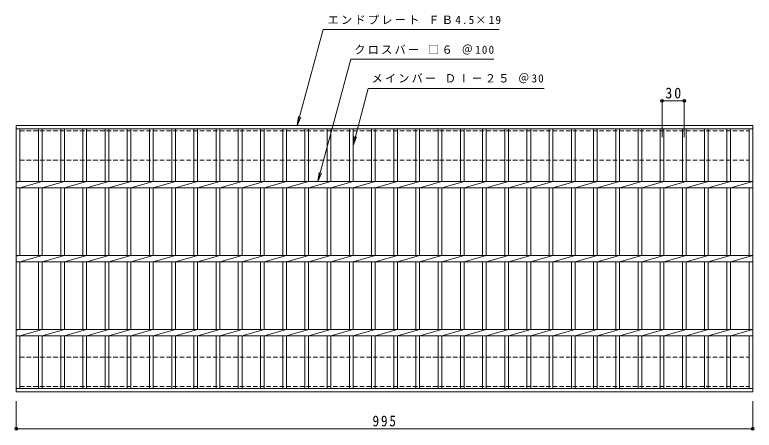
# Model space of a CAD drawing. Units: millimetres, scale not verified. Extents: x -726 to 809, y -686 to 562.
# Drawn here: x -726 to 273, y 1 to 562 of the extents above; entities that cross this region are included whole.
import ezdxf

# ---------------------------------------------------------------- set-up
doc = ezdxf.new("R2010")
doc.units = ezdxf.units.MM
doc.header["$LTSCALE"] = 5
doc.header["$PDMODE"] = 32
doc.header["$PDSIZE"] = 4
doc.linetypes.add('DASHED1', pattern=[1.8, 1.2, -0.6])
for name, color, linetype, lineweight in [('B-1', 2, 'Continuous', 9), ('B-2', 3, 'Continuous', 9), ('B-4', 7, 'Continuous', 9)]:
    doc.layers.add(name, color=color, linetype=linetype, lineweight=lineweight)
doc.styles.add('ＭＳ ゴシック', font='')
doc.styles.get('ＭＳ ゴシック').set_extended_font_data('MS Gothic')

msp = doc.modelspace()

# ---------------------------------------------------------------- linework, layer by layer
at = {"layer": 'B-1', "linetype": 'DASHED1'}
for p, q in [((-718.542, 365.618), (-718.542, 405.618)), ((-718.542, 365.618), (266.458, 365.618)), ((-718.542, 99.618), (-718.542, 59.618)), ((-718.542, 99.618), (266.458, 99.618))]:
    msp.add_line(p, q, dxfattribs=at)
for points in [[(-718.542, 405.618), (266.458, 405.618), (266.458, 365.618)], [(-718.542, 59.618), (266.458, 59.618), (266.458, 99.618)]]:
    msp.add_lwpolyline(points, dxfattribs=at)
at = {"layer": 'B-2'}
for p, q in [((-723.542, 412.618), (271.458, 412.618)), ((-723.542, 52.618), (-723.542, 412.618)), ((271.458, 412.618), (271.458, 52.618)), ((-723.542, 408.118), (271.458, 408.118)), ((-718.542, 336.857), (-718.542, 408.118)), ((-693.542, 408.118), (-693.542, 336.857)), ((-688.542, 408.118), (-688.542, 336.857)), ((-663.542, 408.118), (-663.542, 336.857)), ((-658.542, 408.118), (-658.542, 336.857)), ((-633.542, 408.118), (-633.542, 336.857)), ((-628.542, 408.118), (-628.542, 336.857)), ((-603.542, 408.118), (-603.542, 336.857)), ((-598.542, 408.118), (-598.542, 336.857)), ((-573.542, 408.118), (-573.542, 336.857)), ((-568.542, 408.118), (-568.542, 336.857)), ((-543.541, 408.118), (-543.541, 336.857)), ((-538.542, 408.118), (-538.542, 336.857)), ((-513.542, 408.118), (-513.542, 336.857)), ((-508.542, 408.118), (-508.542, 336.857)), ((-483.542, 408.118), (-483.542, 336.857)), ((-478.542, 408.118), (-478.542, 336.857)), ((-453.542, 408.118), (-453.542, 336.857)), ((-448.542, 408.118), (-448.542, 336.857)), ((-423.542, 408.118), (-423.542, 336.857)), ((-418.542, 408.118), (-418.542, 336.857)), ((-393.542, 408.118), (-393.542, 336.857)), ((-388.542, 408.118), (-388.542, 336.857)), ((-363.542, 408.118), (-363.542, 336.857)), ((-358.542, 408.118), (-358.542, 336.857)), ((-333.542, 408.118), (-333.542, 336.857)), ((-328.542, 408.118), (-328.542, 336.857)), ((-303.542, 408.118), (-303.542, 336.857)), ((-298.542, 408.118), (-298.542, 336.857)), ((-273.541, 408.118), (-273.541, 336.857)), ((-268.542, 408.118), (-268.542, 336.857)), ((-243.541, 408.118), (-243.541, 336.857)), ((-238.541, 408.118), (-238.541, 336.857)), ((-213.541, 408.118), (-213.541, 336.857)), ((-208.541, 408.118), (-208.541, 336.857)), ((-183.541, 408.118), (-183.541, 336.857)), ((-178.541, 408.118), (-178.541, 336.857)), ((-153.54, 408.118), (-153.54, 336.857)), ((-148.541, 408.118), (-148.541, 336.857)), ((-123.54, 408.118), (-123.54, 336.857)), ((-118.541, 408.118), (-118.541, 336.857)), ((-93.54, 408.118), (-93.54, 336.857)), ((-88.54, 408.118), (-88.54, 336.857)), ((-63.54, 408.118), (-63.54, 336.857)), ((-58.54, 408.118), (-58.54, 336.857)), ((-33.54, 408.118), (-33.54, 336.857)), ((-28.54, 408.118), (-28.54, 336.857)), ((-3.539, 408.118), (-3.539, 336.857)), ((1.46, 408.118), (1.46, 336.857)), ((26.461, 408.118), (26.461, 336.857)), ((31.461, 408.118), (31.461, 336.857)), ((56.461, 408.118), (56.461, 336.857)), ((61.461, 408.118), (61.461, 336.857)), ((86.461, 408.118), (86.461, 336.857)), ((91.461, 408.118), (91.461, 336.857)), ((116.462, 408.118), (116.462, 336.857)), ((121.461, 408.118), (121.461, 336.857)), ((146.462, 408.118), (146.462, 336.857)), ((151.462, 408.118), (151.462, 336.857)), ((176.462, 408.118), (176.462, 336.857)), ((181.462, 408.118), (181.462, 336.857)), ((206.462, 408.118), (206.462, 336.857)), ((211.462, 408.118), (211.462, 336.857)), ((236.458, 408.118), (236.458, 336.857)), ((241.458, 408.118), (241.458, 336.857)), ((266.458, 408.118), (266.458, 336.857)), ((-723.542, 336.857), (271.458, 336.857)), ((-718.542, 336.857), (-723.542, 335.857)), ((-688.542, 336.857), (-718.542, 328.378)), ((-658.542, 336.857), (-688.542, 328.378)), ((-628.542, 336.857), (-658.542, 328.378)), ((-598.542, 336.857), (-628.542, 328.378)), ((-568.542, 336.857), (-598.542, 328.378)), ((-538.542, 336.857), (-568.542, 328.378)), ((-508.542, 336.857), (-538.542, 328.378)), ((-478.542, 336.857), (-508.542, 328.378)), ((-448.542, 336.857), (-478.542, 328.378)), ((-418.542, 336.857), (-448.542, 328.378)), ((-388.542, 336.857), (-418.542, 328.378)), ((-358.542, 336.857), (-388.542, 328.378)), ((-328.542, 336.857), (-358.542, 328.378)), ((-298.542, 336.857), (-328.542, 328.378)), ((-268.542, 336.857), (-298.542, 328.378)), ((-238.541, 336.857), (-268.542, 328.378)), ((-208.541, 336.857), (-238.541, 328.378)), ((-178.541, 336.857), (-208.541, 328.378)), ((-148.541, 336.857), (-178.541, 328.378)), ((-118.541, 336.857), (-148.541, 328.378)), ((-88.54, 336.857), (-118.541, 328.378)), ((-58.54, 336.857), (-88.54, 328.378)), ((-28.54, 336.857), (-58.54, 328.378)), ((1.46, 336.857), (-28.54, 328.378)), ((31.461, 336.857), (1.46, 328.378)), ((61.461, 336.857), (31.461, 328.378)), ((91.461, 336.857), (61.461, 328.378)), ((121.461, 336.857), (91.461, 328.378)), ((151.462, 336.857), (121.461, 328.378)), ((181.462, 336.857), (151.462, 328.378)), ((211.462, 336.857), (181.462, 328.378)), ((241.458, 336.857), (211.458, 328.378)), ((271.458, 336.857), (241.458, 328.378)), ((-723.542, 328.378), (271.458, 328.378)), ((-718.542, 236.857), (-718.542, 328.378)), ((-693.542, 328.378), (-693.542, 236.857)), ((-688.542, 328.378), (-688.542, 236.857)), ((-663.542, 328.378), (-663.542, 236.857)), ((-658.542, 328.378), (-658.542, 236.857)), ((-633.542, 328.378), (-633.542, 236.857)), ((-628.542, 328.378), (-628.542, 236.857)), ((-603.542, 328.378), (-603.542, 236.857)), ((-598.542, 328.378), (-598.542, 236.857)), ((-573.542, 328.378), (-573.542, 236.857)), ((-568.542, 328.378), (-568.542, 236.857)), ((-543.541, 328.378), (-543.541, 236.857)), ((-538.542, 328.378), (-538.542, 236.857)), ((-513.542, 328.378), (-513.542, 236.857)), ((-508.542, 328.378), (-508.542, 236.857)), ((-483.542, 328.378), (-483.542, 236.857)), ((-478.542, 328.378), (-478.542, 236.857)), ((-453.542, 328.378), (-453.542, 236.857)), ((-448.542, 328.378), (-448.542, 236.857)), ((-423.542, 328.378), (-423.542, 236.857)), ((-418.542, 328.378), (-418.542, 236.857)), ((-393.542, 328.378), (-393.542, 236.857)), ((-388.542, 328.378), (-388.542, 236.857)), ((-363.542, 328.378), (-363.542, 236.857)), ((-358.542, 328.378), (-358.542, 236.857)), ((-333.542, 328.378), (-333.542, 236.857)), ((-328.542, 328.378), (-328.542, 236.857)), ((-303.542, 328.378), (-303.542, 236.857)), ((-298.542, 328.378), (-298.542, 236.857)), ((-273.541, 328.378), (-273.541, 236.857)), ((-268.542, 328.378), (-268.542, 236.857)), ((-243.541, 328.378), (-243.541, 236.857)), ((-238.541, 328.378), (-238.541, 236.857)), ((-213.541, 328.378), (-213.541, 236.857)), ((-208.541, 328.378), (-208.541, 236.857)), ((-183.541, 328.378), (-183.541, 236.857)), ((-178.541, 328.378), (-178.541, 236.857)), ((-153.54, 328.378), (-153.54, 236.857)), ((-148.541, 328.378), (-148.541, 236.857)), ((-123.54, 328.378), (-123.54, 236.857)), ((-118.541, 328.378), (-118.541, 236.857)), ((-93.54, 328.378), (-93.54, 236.857)), ((-88.54, 328.378), (-88.54, 236.857)), ((-63.54, 328.378), (-63.54, 236.857)), ((-58.54, 328.378), (-58.54, 236.857)), ((-33.54, 328.378), (-33.54, 236.857)), ((-28.54, 328.378), (-28.54, 236.857)), ((-3.539, 328.378), (-3.539, 236.857)), ((1.46, 328.378), (1.46, 236.857)), ((26.461, 328.378), (26.461, 236.857)), ((31.461, 328.378), (31.461, 236.857)), ((56.461, 328.378), (56.461, 236.857)), ((61.461, 328.378), (61.461, 236.857)), ((86.461, 328.378), (86.461, 236.857)), ((91.461, 328.378), (91.461, 236.857)), ((116.462, 328.378), (116.462, 236.857)), ((121.461, 328.378), (121.461, 236.857)), ((146.462, 328.378), (146.462, 236.857)), ((151.462, 328.378), (151.462, 236.857)), ((176.462, 328.378), (176.462, 236.857)), ((181.462, 328.378), (181.462, 236.857)), ((206.462, 328.378), (206.462, 236.857)), ((211.462, 328.378), (211.462, 236.857)), ((236.458, 328.378), (236.458, 236.857)), ((241.458, 328.378), (241.458, 236.857)), ((266.458, 328.378), (266.458, 236.857)), ((-723.542, 236.857), (271.458, 236.857)), ((-718.542, 236.857), (-723.542, 235.857)), ((-688.542, 236.857), (-718.542, 228.378)), ((-658.542, 236.857), (-688.542, 228.378)), ((-628.542, 236.857), (-658.542, 228.378)), ((-598.542, 236.857), (-628.542, 228.378)), ((-568.542, 236.857), (-598.542, 228.378)), ((-538.542, 236.857), (-568.542, 228.378)), ((-508.542, 236.857), (-538.542, 228.378)), ((-478.542, 236.857), (-508.542, 228.378)), ((-448.542, 236.857), (-478.542, 228.378)), ((-418.542, 236.857), (-448.542, 228.378)), ((-388.542, 236.857), (-418.542, 228.378)), ((-358.542, 236.857), (-388.542, 228.378)), ((-328.542, 236.857), (-358.542, 228.378)), ((-298.542, 236.857), (-328.542, 228.378)), ((-268.542, 236.857), (-298.542, 228.378)), ((-238.541, 236.857), (-268.542, 228.378)), ((-208.541, 236.857), (-238.541, 228.378)), ((-178.541, 236.857), (-208.541, 228.378)), ((-148.541, 236.857), (-178.541, 228.378)), ((-118.541, 236.857), (-148.541, 228.378)), ((-88.54, 236.857), (-118.541, 228.378)), ((-58.54, 236.857), (-88.54, 228.378)), ((-28.54, 236.857), (-58.54, 228.378)), ((1.46, 236.857), (-28.54, 228.378)), ((31.461, 236.857), (1.46, 228.378)), ((61.461, 236.857), (31.461, 228.378)), ((91.461, 236.857), (61.461, 228.378)), ((121.461, 236.857), (91.461, 228.378)), ((151.462, 236.857), (121.461, 228.378)), ((181.462, 236.857), (151.462, 228.378)), ((211.462, 236.857), (181.462, 228.378)), ((241.458, 236.857), (211.458, 228.378)), ((271.458, 236.857), (241.458, 228.378)), ((-723.542, 228.378), (271.458, 228.378)), ((-718.542, 136.857), (-718.542, 228.378)), ((-693.542, 228.378), (-693.542, 136.857)), ((-688.542, 228.378), (-688.542, 136.857)), ((-663.542, 228.378), (-663.542, 136.857)), ((-658.542, 228.378), (-658.542, 136.857)), ((-633.542, 228.378), (-633.542, 136.857)), ((-628.542, 228.378), (-628.542, 136.857)), ((-603.542, 228.378), (-603.542, 136.857)), ((-598.542, 228.378), (-598.542, 136.857)), ((-573.542, 228.378), (-573.542, 136.857)), ((-568.542, 228.378), (-568.542, 136.857)), ((-543.541, 228.378), (-543.541, 136.857)), ((-538.542, 228.378), (-538.542, 136.857)), ((-513.542, 228.378), (-513.542, 136.857)), ((-508.542, 228.378), (-508.542, 136.857)), ((-483.542, 228.378), (-483.542, 136.857)), ((-478.542, 228.378), (-478.542, 136.857)), ((-453.542, 228.378), (-453.542, 136.857)), ((-448.542, 228.378), (-448.542, 136.857)), ((-423.542, 228.378), (-423.542, 136.857)), ((-418.542, 228.378), (-418.542, 136.857)), ((-393.542, 228.378), (-393.542, 136.857)), ((-388.542, 228.378), (-388.542, 136.857)), ((-363.542, 228.378), (-363.542, 136.857)), ((-358.542, 228.378), (-358.542, 136.857)), ((-333.542, 228.378), (-333.542, 136.857)), ((-328.542, 228.378), (-328.542, 136.857)), ((-303.542, 228.378), (-303.542, 136.857)), ((-298.542, 228.378), (-298.542, 136.857)), ((-273.541, 228.378), (-273.541, 136.857)), ((-268.542, 228.378), (-268.542, 136.857)), ((-243.541, 228.378), (-243.541, 136.857)), ((-238.541, 228.378), (-238.541, 136.857)), ((-213.541, 228.378), (-213.541, 136.857)), ((-208.541, 228.378), (-208.541, 136.857)), ((-183.541, 228.378), (-183.541, 136.857)), ((-178.541, 228.378), (-178.541, 136.857)), ((-153.54, 228.378), (-153.54, 136.857)), ((-148.541, 228.378), (-148.541, 136.857)), ((-123.54, 228.378), (-123.54, 136.857)), ((-118.541, 228.378), (-118.541, 136.857)), ((-93.54, 228.378), (-93.54, 136.857)), ((-88.54, 228.378), (-88.54, 136.857)), ((-63.54, 228.378), (-63.54, 136.857)), ((-58.54, 228.378), (-58.54, 136.857)), ((-33.54, 228.378), (-33.54, 136.857)), ((-28.54, 228.378), (-28.54, 136.857)), ((-3.539, 228.378), (-3.539, 136.857)), ((1.46, 228.378), (1.46, 136.857)), ((26.461, 228.378), (26.461, 136.857)), ((31.461, 228.378), (31.461, 136.857)), ((56.461, 228.378), (56.461, 136.857)), ((61.461, 228.378), (61.461, 136.857)), ((86.461, 228.378), (86.461, 136.857)), ((91.461, 228.378), (91.461, 136.857)), ((116.462, 228.378), (116.462, 136.857)), ((121.461, 228.378), (121.461, 136.857)), ((146.462, 228.378), (146.462, 136.857)), ((151.462, 228.378), (151.462, 136.857)), ((176.462, 228.378), (176.462, 136.857)), ((181.462, 228.378), (181.462, 136.857)), ((206.462, 228.378), (206.462, 136.857)), ((211.462, 228.378), (211.462, 136.857)), ((236.458, 228.378), (236.458, 136.857)), ((241.458, 228.378), (241.458, 136.857)), ((266.458, 228.378), (266.458, 136.857)), ((-723.542, 136.857), (271.458, 136.857)), ((-718.542, 136.857), (-723.542, 135.857)), ((-688.542, 136.857), (-718.542, 128.377)), ((-658.542, 136.857), (-688.542, 128.377)), ((-628.542, 136.857), (-658.542, 128.377)), ((-598.542, 136.857), (-628.542, 128.377)), ((-568.542, 136.857), (-598.542, 128.377)), ((-538.542, 136.857), (-568.542, 128.377)), ((-508.542, 136.857), (-538.542, 128.377)), ((-478.542, 136.857), (-508.542, 128.377)), ((-448.542, 136.857), (-478.542, 128.377)), ((-418.542, 136.857), (-448.542, 128.377)), ((-388.542, 136.857), (-418.542, 128.377)), ((-358.542, 136.857), (-388.542, 128.377)), ((-328.542, 136.857), (-358.542, 128.377)), ((-298.542, 136.857), (-328.542, 128.377)), ((-268.542, 136.857), (-298.542, 128.377)), ((-238.541, 136.857), (-268.542, 128.377)), ((-208.541, 136.857), (-238.541, 128.377)), ((-178.541, 136.857), (-208.541, 128.377)), ((-148.541, 136.857), (-178.541, 128.377)), ((-118.541, 136.857), (-148.541, 128.377)), ((-88.54, 136.857), (-118.541, 128.377)), ((-58.54, 136.857), (-88.54, 128.377)), ((-28.54, 136.857), (-58.54, 128.377)), ((1.46, 136.857), (-28.54, 128.377)), ((31.461, 136.857), (1.46, 128.377)), ((61.461, 136.857), (31.461, 128.377)), ((91.461, 136.857), (61.461, 128.377)), ((121.461, 136.857), (91.461, 128.377)), ((151.462, 136.857), (121.461, 128.377)), ((181.462, 136.857), (151.462, 128.377)), ((211.462, 136.857), (181.462, 128.377)), ((241.458, 136.857), (211.458, 128.377)), ((271.458, 136.857), (241.458, 128.377)), ((-723.542, 128.377), (271.458, 128.377)), ((-718.542, 57.118), (-718.542, 128.377)), ((-693.542, 128.377), (-693.542, 57.118)), ((-688.542, 128.377), (-688.542, 57.118)), ((-663.542, 128.377), (-663.542, 57.118)), ((-658.542, 128.377), (-658.542, 57.118)), ((-633.542, 128.377), (-633.542, 57.118)), ((-628.542, 128.377), (-628.542, 57.118)), ((-603.542, 128.377), (-603.542, 57.118)), ((-598.542, 128.377), (-598.542, 57.118)), ((-573.542, 128.377), (-573.542, 57.118)), ((-568.542, 128.377), (-568.542, 57.118)), ((-543.541, 128.377), (-543.541, 57.118)), ((-538.542, 128.377), (-538.542, 57.118)), ((-513.542, 128.377), (-513.542, 57.118)), ((-508.542, 128.377), (-508.542, 57.118)), ((-483.542, 128.377), (-483.542, 57.118)), ((-478.542, 128.377), (-478.542, 57.118)), ((-453.542, 128.377), (-453.542, 57.118)), ((-448.542, 128.377), (-448.542, 57.118)), ((-423.542, 128.377), (-423.542, 57.118)), ((-418.542, 128.377), (-418.542, 57.118)), ((-393.542, 128.377), (-393.542, 57.118)), ((-388.542, 128.377), (-388.542, 57.118)), ((-363.542, 128.377), (-363.542, 57.118)), ((-358.542, 128.377), (-358.542, 57.118)), ((-333.542, 128.377), (-333.542, 57.118)), ((-328.542, 128.377), (-328.542, 57.118)), ((-303.542, 128.377), (-303.542, 57.118)), ((-298.542, 128.377), (-298.542, 57.118)), ((-273.541, 128.377), (-273.541, 57.118)), ((-268.542, 128.377), (-268.542, 57.118)), ((-243.541, 128.377), (-243.541, 57.118)), ((-238.541, 128.377), (-238.541, 57.118)), ((-213.541, 128.377), (-213.541, 57.118)), ((-208.541, 128.377), (-208.541, 57.118)), ((-183.541, 128.377), (-183.541, 57.118)), ((-178.541, 128.377), (-178.541, 57.118)), ((-153.54, 128.377), (-153.54, 57.118)), ((-148.541, 128.377), (-148.541, 57.118)), ((-123.54, 128.377), (-123.54, 57.118)), ((-118.541, 128.377), (-118.541, 57.118)), ((-93.54, 128.377), (-93.54, 57.118)), ((-88.54, 128.377), (-88.54, 57.118)), ((-63.54, 128.377), (-63.54, 57.118)), ((-58.54, 128.377), (-58.54, 57.118)), ((-33.54, 128.377), (-33.54, 57.118)), ((-28.54, 128.377), (-28.54, 57.118)), ((-3.539, 128.377), (-3.539, 57.118)), ((1.46, 128.377), (1.46, 57.118)), ((26.461, 128.377), (26.461, 57.118)), ((31.461, 128.377), (31.461, 57.118)), ((56.461, 128.377), (56.461, 57.118)), ((61.461, 128.377), (61.461, 57.118)), ((86.461, 128.377), (86.461, 57.118)), ((91.461, 128.377), (91.461, 57.118)), ((116.462, 128.377), (116.462, 57.118)), ((121.461, 128.377), (121.461, 57.118)), ((146.462, 128.377), (146.462, 57.118)), ((151.462, 128.377), (151.462, 57.118)), ((176.462, 128.377), (176.462, 57.118)), ((181.462, 128.377), (181.462, 57.118)), ((206.462, 128.377), (206.462, 57.118)), ((211.462, 128.377), (211.462, 57.118)), ((236.458, 128.377), (236.458, 57.118)), ((241.458, 128.377), (241.458, 57.118)), ((266.458, 128.377), (266.458, 57.118)), ((271.458, 57.118), (-723.542, 57.118)), ((271.458, 52.618), (-723.542, 52.618))]:
    msp.add_line(p, q, dxfattribs=at)
at = {"layer": 'B-4'}
for p, q in [((-316.041, 336.857), (-271.626, 502.618)), ((-271.626, 502.618), (-78.279, 502.618)), ((-268.542, 385.618), (-247.91, 462.618)), ((-247.91, 462.618), (-10.191, 462.618)), ((148.953, 396.89), (148.953, 447.59)), ((148.953, 446.09), (178.953, 446.09)), ((178.953, 396.89), (178.953, 447.59)), ((-343.843, 412.618), (-342.211, 425.011)), ((-343.843, 412.618), (-339.059, 424.166)), ((-268.542, 385.618), (-266.91, 398.011)), ((-268.542, 385.618), (-263.758, 397.166)), ((-316.041, 336.857), (-314.41, 349.25)), ((-316.041, 336.857), (-311.258, 348.406)), ((-723.542, 40.118), (-723.542, 1.118)), ((271.458, 40.118), (271.458, 1.118)), ((-723.542, 2.618), (271.458, 2.618))]:
    msp.add_line(p, q, dxfattribs=at)
msp.add_lwpolyline([(-343.843, 412.618), (-309.009, 542.618), (-71.236, 542.618)], dxfattribs=at)
for p in [(148.953, 446.09), (178.953, 446.09), (-723.542, 2.618), (271.458, 2.618)]:
    msp.add_point(p, dxfattribs=at)

# ---------------------------------------------------------------- texts
at = {"layer": 'B-4', "char_height": 11, "attachment_point": 7, "style": 'ＭＳ ゴシック'}
for s, insert in [('\\T1.21;エンドプレート\\~ＦＢ4.5×19', (-302.892, 549.331)), ('\\T1.21;クロスバー\\~□６\\~＠100', (-266.891, 508.607)), ('\\T1.2;メインバー\\~ＤⅠ－２５\\~＠30', (-243.412, 469.853))]:
    msp.add_mtext(s, dxfattribs=dict(at, insert=insert))
at = {"layer": 'B-4', "color": 2, "char_height": 14.66, "attachment_point": 7, "style": 'ＭＳ ゴシック'}
for s, insert in [('\\T1.27;\\W0.95;30', (153.328, 449.09)), ('\\T1.27;\\W0.9;995', (-242.292, 5.618))]:
    msp.add_mtext(s, dxfattribs=dict(at, insert=insert))

doc.saveas('drawing.dxf')
